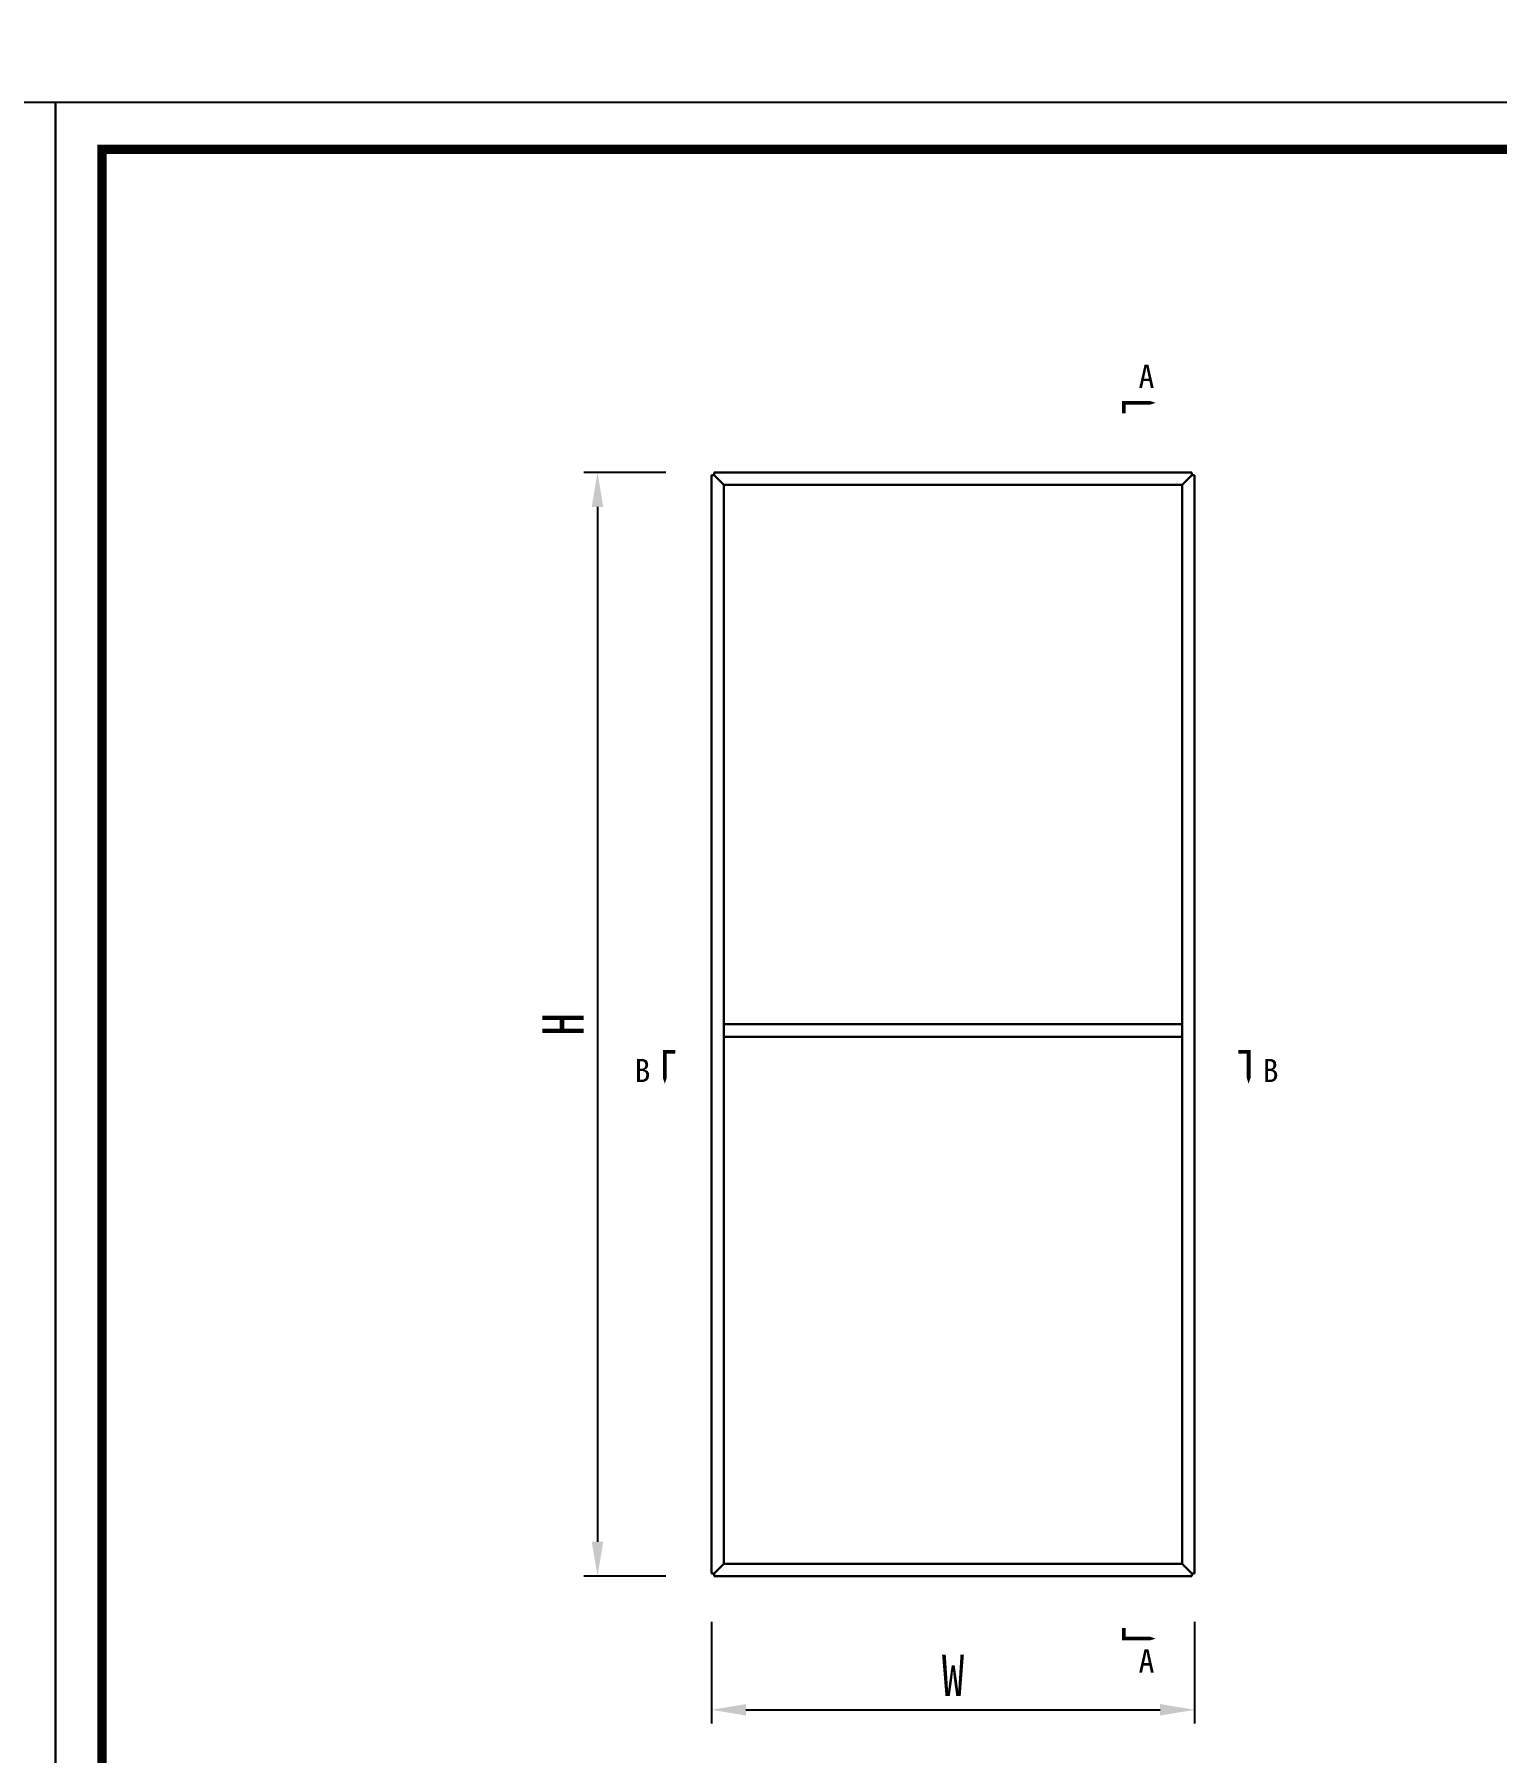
# Model space of a CAD drawing. Header units: millimetres. Extents: x 0 to 1097966, y -63096 to 223085.
# Drawn here: x 338549.2 to 338761.1, y -55870.5 to -55621.5 of the extents above; entities that cross this region are included whole.
import ezdxf

# ---------------------------------------------------------------- set-up
doc = ezdxf.new("R2010")
doc.units = ezdxf.units.MM
doc.styles.add('TEXT', font='', dxfattribs={"width": 0.8})
doc.styles.add('宋体', font='')
doc.styles.add('尺寸字体', font='', dxfattribs={"width": 0.75})
doc.styles.get('TEXT').set_extended_font_data('SimSun')
doc.styles.get('宋体').set_extended_font_data('SimSun')
doc.styles.get('尺寸字体').set_extended_font_data('SimHei')
doc.dimstyles.new('副本 (2) (2) ISO-25', dxfattribs={"dimtxt": 18, "dimasz": 13, "dimexe": 6, "dimexo": 12, "dimgap": 6, "dimtad": 1, "dimtxsty": 'TEXT', "dimcen": 2.5, "dimclrd": 5, "dimclre": 5, "dimclrt": 5, "dimadec": 0, "dimazin": 0, "dimtfac": 1, "dimtmove": 0, "dimatfit": 3, "dimldrblk": 'BOXFILLED', "dimfxl": 1.25, "dimarcsym": 0})
doc.dimstyles.new('副本 廖志利标注1', dxfattribs={"dimscale": 20, "dimtxt": 0.3, "dimasz": 0.1, "dimexe": 0.1, "dimexo": 0.2, "dimgap": 0.1, "dimtad": 1, "dimdec": 0, "dimzin": 0, "dimdsep": 46, "dimtxsty": '尺寸字体', "dimblk": 'ARCHTICK', "dimcen": 0.09, "dimclrd": 6, "dimclre": 6, "dimclrt": 2, "dimadec": 0, "dimazin": 0, "dimtfac": 1, "dimtdec": 0, "dimtix": 1, "dimtmove": 1, "dimatfit": 3, "dimldrblk": 'ARCHTICK', "dimfxl": 0.7, "dimfxlon": 1, "dimtolj": 1, "dimtzin": 0, "dimarcsym": 0})

# ---------------------------------------------------------------- blocks, each defined once
blk = doc.blocks.new('*D470')
at = {"color": 5, "lineweight": -2, "transparency": 16777216}
for p, q in [((338647.29, -55851.55), (338647.29, -55866.3)), ((338717.29, -55851.55), (338717.29, -55866.3)), ((338652.29, -55864.3), (338712.29, -55864.3))]:
    blk.add_line(p, q, dxfattribs=at)
at = {"color": 5, "lineweight": 5, "transparency": 16777216}
for points in [[(338652.29, -55863.46), (338652.29, -55865.13), (338647.29, -55864.3)], [(338712.29, -55863.46), (338712.29, -55865.13), (338717.29, -55864.3)]]:
    blk.add_solid(points, dxfattribs=at)
at = {"layer": 'Defpoints', "color": 0, "lineweight": 5, "transparency": 16777216}
for p in [(338647.29, -55844.55), (338717.29, -55844.55), (338717.29, -55864.3)]:
    blk.add_point(p, dxfattribs=at)
at = {"color": 5, "transparency": 16777216, "insert": (338682.29, -55859.3), "char_height": 6, "attachment_point": 5, "style": 'TEXT'}
blk.add_mtext('W', dxfattribs=at)
blk = doc.blocks.new('_BoxFilled')
at = {"color": 0, "linetype": 'ByBlock', "lineweight": -2}
blk.add_line((-0.5, 0), (-1, 0), dxfattribs=at)
at = {"color": 0, "linetype": 'ByBlock'}
blk.add_solid([(-0.5, 0.5), (0.5, 0.5), (-0.5, -0.5), (0.5, -0.5)], dxfattribs=at)
blk = doc.blocks.new('*D462')
at = {"color": 5, "lineweight": -2, "transparency": 16777216}
for p, q in [((338640.69, -55684.95), (338628.78, -55684.95)), ((338630.78, -55689.95), (338630.78, -55839.95)), ((338640.69, -55844.95), (338628.78, -55844.95))]:
    blk.add_line(p, q, dxfattribs=at)
at = {"color": 5, "lineweight": 5, "transparency": 16777216}
for points in [[(338629.94, -55689.95), (338631.61, -55689.95), (338630.78, -55684.95)], [(338629.94, -55839.95), (338631.61, -55839.95), (338630.78, -55844.95)]]:
    blk.add_solid(points, dxfattribs=at)
at = {"layer": 'Defpoints', "color": 0, "lineweight": 5, "transparency": 16777216}
for p in [(338647.69, -55684.95), (338630.78, -55844.95), (338647.69, -55844.95)]:
    blk.add_point(p, dxfattribs=at)
at = {"color": 5, "transparency": 16777216, "insert": (338625.78, -55764.95), "char_height": 6, "attachment_point": 5, "rotation": 90, "style": 'TEXT'}
blk.add_mtext('H', dxfattribs=at)
blk = doc.blocks.new('_ArchTick')
at = {"color": 0, "linetype": 'ByBlock', "const_width": 0.15}
blk.add_lwpolyline([(-0.5, -0.5), (0.5, 0.5)], dxfattribs=at)
blk = doc.blocks.new('*D688')
at = {"color": 6, "lineweight": -2, "transparency": 16777216}
for p, q in [((338635.65, -56752.55), (338635.65, -56768.55)), ((338632.65, -56754.61), (338632.65, -56768.55)), ((338632.65, -56766.55), (338630.65, -56766.55)), ((338632.65, -56766.55), (338635.65, -56766.55)), ((338635.65, -56766.55), (338637.65, -56766.55))]:
    blk.add_line(p, q, dxfattribs=at)
at = {"layer": 'Defpoints', "color": 0, "lineweight": 13, "transparency": 16777216}
for p in [(338635.65, 0, 0), (338632.65, -56750.61, 0), (338635.65, -56766.55)]:
    blk.add_point(p, dxfattribs=at)
at = {"color": 6, "lineweight": -2, "transparency": 16777216, "xscale": 2, "yscale": 2, "zscale": 2}
blk.add_blockref('_ArchTick', (338632.65, -56766.55), dxfattribs=at)
at = {"color": 6, "lineweight": -2, "transparency": 16777216, "xscale": 2, "yscale": 2, "zscale": 2, "rotation": 180}
blk.add_blockref('_ArchTick', (338635.65, -56766.55), dxfattribs=at)
at = {"color": 2, "transparency": 16777216, "insert": (338634.15, -56761.55), "char_height": 6, "attachment_point": 5, "style": '尺寸字体'}
blk.add_mtext('\\A1;3', dxfattribs=at)
blk = doc.blocks.new('*D689')
at = {"color": 6, "lineweight": -2, "transparency": 16777216}
for p, q in [((338635.65, -4), (338635.65, -17.94)), ((338642.65, -29.94), (338642.65, -13.94)), ((338635.65, -15.94), (338633.65, -15.94)), ((338635.65, -15.94), (338642.65, -15.94)), ((338642.65, -15.94), (338644.65, -15.94))]:
    blk.add_line(p, q, dxfattribs=at)
at = {"layer": 'Defpoints', "color": 0, "lineweight": 13, "transparency": 16777216}
for p in [(338635.65, 0, 0), (338642.65, -15.94), (338642.65, -56750.61, 0)]:
    blk.add_point(p, dxfattribs=at)
at = {"color": 6, "lineweight": -2, "transparency": 16777216, "xscale": 2, "yscale": 2, "zscale": 2}
blk.add_blockref('_ArchTick', (338635.65, -15.94), dxfattribs=at)
at = {"color": 6, "lineweight": -2, "transparency": 16777216, "xscale": 2, "yscale": 2, "zscale": 2, "rotation": 180}
blk.add_blockref('_ArchTick', (338642.65, -15.94), dxfattribs=at)
at = {"color": 2, "transparency": 16777216, "insert": (338639.15, -10.94), "char_height": 6, "attachment_point": 5, "style": '尺寸字体'}
blk.add_mtext('\\A1;7', dxfattribs=at)

msp = doc.modelspace()

# ---------------------------------------------------------------- linework, layer by layer
at = {"lineweight": 30}
for p, q in [((338647.292, -55685.35), (338647.292, -55844.55)), ((338647.292, -55685.35), (338647.692, -55685.35)), ((338647.692, -55684.95), (338716.892, -55684.95)), ((338647.692, -55685.35), (338647.692, -55684.95)), ((338649.092, -55686.75), (338647.692, -55685.35)), ((338649.092, -55686.75), (338647.692, -55685.35)), ((338715.492, -55686.75), (338716.892, -55685.35)), ((338715.492, -55686.75), (338716.892, -55685.35)), ((338716.892, -55685.35), (338716.892, -55684.95)), ((338717.292, -55685.35), (338716.892, -55685.35)), ((338717.292, -55685.35), (338717.292, -55844.55)), ((338649.092, -55686.75), (338649.092, -55843.15)), ((338649.092, -55686.75), (338715.492, -55686.75)), ((338715.492, -55686.75), (338715.492, -55843.15)), ((338715.492, -55764.95), (338649.092, -55764.95)), ((338715.492, -55766.75), (338649.092, -55766.75)), ((338647.292, -55844.55), (338647.692, -55844.55)), ((338649.092, -55843.15), (338647.692, -55844.55)), ((338647.692, -55844.55), (338647.692, -55844.95)), ((338647.692, -55844.95), (338716.892, -55844.95)), ((338649.092, -55843.15), (338715.492, -55843.15)), ((338715.492, -55843.15), (338716.892, -55844.55)), ((338716.892, -55844.55), (338716.892, -55844.95)), ((338717.292, -55844.55), (338716.892, -55844.55))]:
    msp.add_line(p, q, dxfattribs=at)
for points in [[(337985.218, -56032.319), (338552.218, -56032.319), (338552.218, -55631.369), (337985.218, -55631.369)], [(338552.218, -56032.319), (339119.218, -56032.319), (339119.218, -55631.369), (338552.218, -55631.369)]]:
    msp.add_lwpolyline(points, close=True)
at = {"const_width": 1.35}
msp.add_lwpolyline([(338558.968, -56025.569), (339112.468, -56025.569), (339112.468, -55638.119), (338558.968, -55638.119)], close=True, dxfattribs=at)
for points in [[(338711.657, -55674.875, 0, 1.08, 0), (338709.974, -55674.875, 0.54, 0.54, 0), (338707.026, -55674.875, 0.54, 0.54, 0), (338707.026, -55676.39, 0.54, 0.54, 0)], [(338640.529, -55773.569, 0, 1.08, 0), (338640.529, -55771.886, 0.54, 0.54, 0), (338640.529, -55768.937, 0.54, 0.54, 0), (338642.044, -55768.937, 0.54, 0.54, 0)], [(338725.123, -55773.569, 0, 1.08, 0), (338725.123, -55771.886, 0.54, 0.54, 0), (338725.123, -55768.937, 0.54, 0.54, 0), (338723.608, -55768.937, 0.54, 0.54, 0)], [(338711.657, -55853.974, 0, 1.08, 0), (338709.974, -55853.974, 0.54, 0.54, 0), (338707.026, -55853.974, 0.54, 0.54, 0), (338707.026, -55852.459, 0.54, 0.54, 0)]]:
    msp.add_lwpolyline(points, format="xyseb")

# ---------------------------------------------------------------- texts
at = {"color": 4, "char_height": 3.3539, "width": 4.17765, "attachment_point": 4, "style": '宋体'}
for s, insert in [('{\\C256;A}', (338709.18, -55671.044)), ('{\\C256;B}', (338636.158, -55771.641)), ('{\\C256;B}', (338727.171, -55771.641)), ('{\\C256;A}', (338709.18, -55857.218))]:
    msp.add_mtext(s, dxfattribs=dict(at, insert=insert))

# ---------------------------------------------------------------- dimensions: what is measured, and where the dimension line sits
at = {"color": 2}
for base, p1, p2, picture, middle in [((338635.651, -56766.552, 0), (338632.651, -56750.61, 0), (338635.651, 0, 0), '*D688', (338634.151, -56761.552, 0)), ((338642.651, -15.942, 0), (338635.651, 0, 0), (338642.651, -56750.61, 0), '*D689', (338639.151, -10.942, 0))]:
    dim = msp.add_linear_dim(base=base, p1=p1, p2=p2, dimstyle='副本 廖志利标注1', dxfattribs=at)
    dim.commit()
    dim.dimension.update_dxf_attribs({"geometry": picture, "text_midpoint": middle})
dim = msp.add_linear_dim(base=(338630.778, -55844.95), p1=(338647.692, -55684.95), p2=(338647.692, -55844.95), angle=90, text='H', dimstyle='副本 (2) (2) ISO-25', override={"dimtxt": 6, "dimasz": 5, "dimexe": 2, "dimexo": 7, "dimgap": 2, "dimfxl": 30, "dimfxlon": 1})
dim.commit()
dim.dimension.update_dxf_attribs({"geometry": '*D462', "text_midpoint": (338625.778, -55764.95)})
dim = msp.add_linear_dim(base=(338717.292, -55864.297), p1=(338647.292, -55844.55), p2=(338717.292, -55844.55), text='W', dimstyle='副本 (2) (2) ISO-25', override={"dimtxt": 6, "dimasz": 5, "dimexe": 2, "dimexo": 7, "dimgap": 2, "dimfxl": 30, "dimfxlon": 1})
dim.commit()
dim.dimension.update_dxf_attribs({"geometry": '*D470', "text_midpoint": (338682.292, -55859.297)})

doc.saveas('drawing.dxf')
